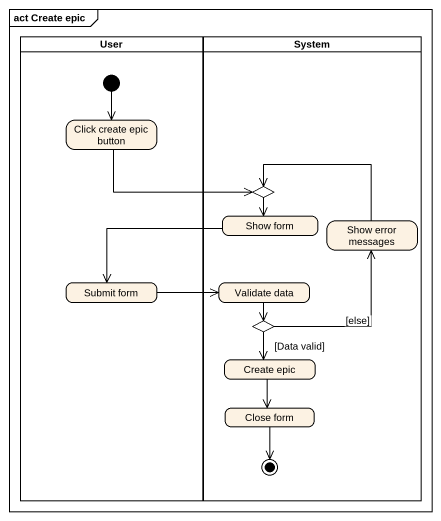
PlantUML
@startuml
mainframe act Create epic
hide empty description
state User <<partition>> {
  state "Click create epic button" as Click_create_epic_button
  state "Submit form" as Submit_form
  [*] --> Click_create_epic_button
}
state System <<partition>> {
  state choice1 <<choice>>
  state "Show form" as Show_form
  state "Show error messages" as Show_error_messages
  state "Validate data" as Validate_data
  state choice2 <<choice>>
  state "Create epic" as Create_epic
  state "Close form" as Close_form
  Close_form --> [*]
}
Click_create_epic_button -right-> choice1
choice1 --> Show_form
Show_form -left-> Submit_form
Show_error_messages -left-> choice1
Submit_form -right-> Validate_data
Validate_data --> choice2
choice2 -up-> Show_error_messages : [else]
choice2 --> Create_epic : [Data valid]
Create_epic --> Close_form
@enduml
